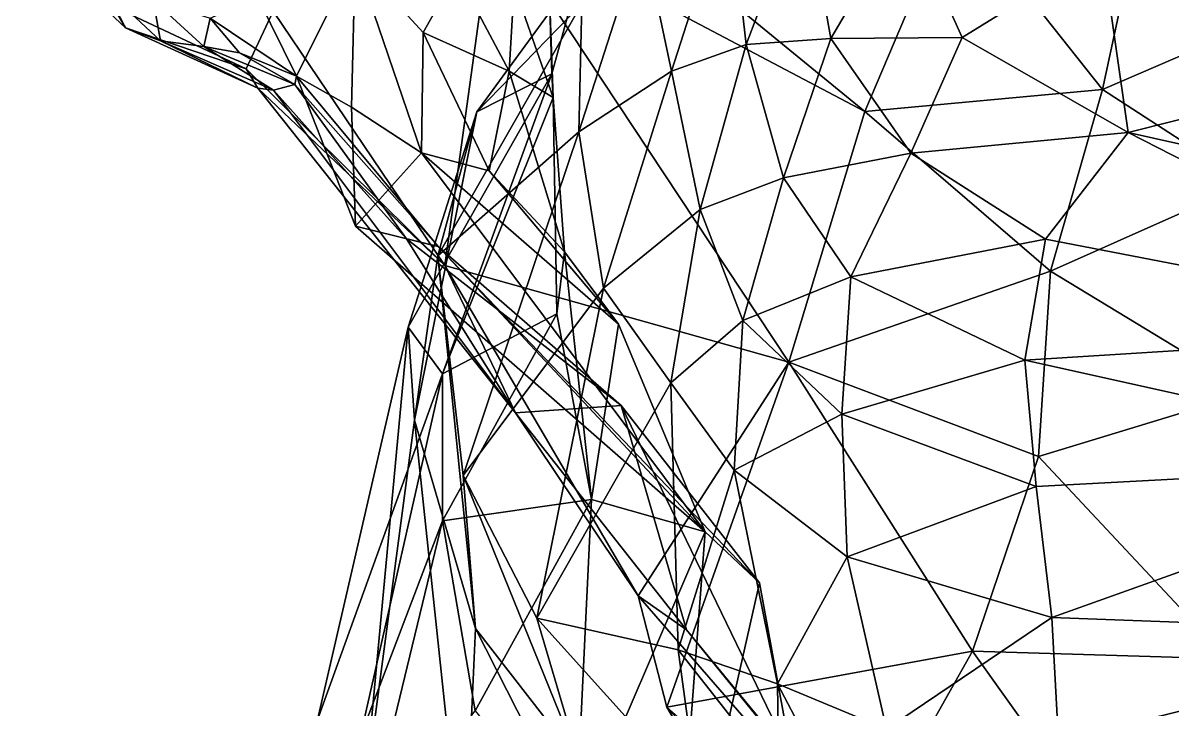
# Model space of a CAD drawing. Extents: x -1.56 to 1.56, y -5.64 to 3.99.
# Drawn here: x -1.183 to -0.54, y -2.32 to -1.936 of the extents above; entities that cross this region are included whole.
import ezdxf

# ---------------------------------------------------------------- set-up
doc = ezdxf.new("R2010")
doc.units = 0
doc.layers.add('MAMMOTH$LWO', color=1, linetype='CONTINUOUS')

msp = doc.modelspace()

# ---------------------------------------------------------------- linework, layer by layer
at = {"layer": 'MAMMOTH$LWO'}
for points in [[(-0.89853, -1.83331, 5.48373), (-0.92017, -1.87599, 5.46586), (-0.7122, -1.98563, 5.7252)], [(-0.66247, -1.86846, 5.75743), (-0.89853, -1.83331, 5.48373), (-0.7122, -1.98563, 5.7252)], [(-0.82035, -1.96312, 4.00418), (-0.83651, -1.88632, 4.16116), (-0.78823, -1.86317, 4.05631)], [(-0.82035, -1.96312, 4.00418), (-0.78823, -1.86317, 4.05631), (-0.77861, -1.94814, 3.94484)], [(-0.77861, -1.94814, 3.94484), (-0.78823, -1.86317, 4.05631), (-0.74603, -1.86232, 3.99373)], [(-0.77861, -1.94814, 3.94484), (-0.74603, -1.86232, 3.99373), (-0.7312, -1.94484, 3.89836)], [(-0.7312, -1.94484, 3.89836), (-0.74603, -1.86232, 3.99373), (-0.68949, -1.87381, 3.93836)], [(-0.66247, -1.86846, 5.75743), (-0.7122, -1.98563, 5.7252), (-0.57936, -1.97331, 5.87026)], [(-0.57936, -1.97331, 5.87026), (-0.56165, -1.89191, 5.87927), (-0.66247, -1.86846, 5.75743)], [(-0.43904, -1.96569, 3.88892), (-0.57947, -1.8959, 3.91266), (-0.47429, -1.8643, 3.9517)], [(-1.04316, -1.9295, 5.42927), (-0.94712, -2.07182, 5.4904), (-0.92017, -1.87599, 5.46586)], [(-0.92017, -1.87599, 5.46586), (-0.94712, -2.07182, 5.4904), (-0.75478, -2.12577, 5.66494)], [(-0.7122, -1.98563, 5.7252), (-0.92017, -1.87599, 5.46586), (-0.75478, -2.12577, 5.66494)], [(-0.7312, -1.94484, 3.89836), (-0.68949, -1.87381, 3.93836), (-0.65779, -1.94429, 3.86765)], [(-0.65779, -1.94429, 3.86765), (-0.68949, -1.87381, 3.93836), (-0.57947, -1.8959, 3.91266)], [(-1.18317, -1.88488, 5.33565), (-1.1258, -1.93889, 5.37196), (-1.13186, -1.92727, 5.39494)], [(-1.1258, -1.93889, 5.37196), (-1.18317, -1.88488, 5.33565), (-1.13967, -1.91486, 5.3193)], [(-0.83651, -1.88632, 4.16116), (-0.82035, -1.96312, 4.00418), (-0.87215, -1.99708, 4.12301)], [(-0.87215, -1.99708, 4.12301), (-0.87055, -1.92547, 4.36993), (-0.83651, -1.88632, 4.16116)], [(-0.56498, -1.99738, 3.81735), (-0.65779, -1.94429, 3.86765), (-0.57947, -1.8959, 3.91266)], [(-0.43904, -1.96569, 3.88892), (-0.56498, -1.99738, 3.81735), (-0.57947, -1.8959, 3.91266)], [(-0.56165, -1.89191, 5.87927), (-0.57936, -1.97331, 5.87026), (-0.47773, -1.92968, 5.95229)], [(-1.03022, -1.96588, 5.16943), (-1.05191, -1.92154, 5.06669), (-0.99727, -1.89995, 4.9385)], [(-0.99948, -1.98328, 5.07283), (-1.03022, -1.96588, 5.16943), (-0.99727, -1.89995, 4.9385)], [(-0.96032, -2.00881, 4.9713), (-0.99948, -1.98328, 5.07283), (-0.99727, -1.89995, 4.9385)], [(-0.96032, -2.00881, 4.9713), (-0.99727, -1.89995, 4.9385), (-0.95939, -1.94159, 4.87057)], [(-0.95939, -1.94159, 4.87057), (-0.99727, -1.89995, 4.9385), (-0.94039, -1.90797, 4.86859)], [(-0.91113, -1.96306, 4.81551), (-0.95939, -1.94159, 4.87057), (-0.94039, -1.90797, 4.86859)], [(-0.91113, -1.96306, 4.81551), (-0.94039, -1.90797, 4.86859), (-0.90845, -1.91549, 4.80633)], [(-0.92934, -1.98579, 4.49688), (-0.87139, -1.90673, 4.5912), (-0.87055, -1.92547, 4.36993)], [(-0.92934, -1.98579, 4.49688), (-0.8874, -1.96458, 4.63487), (-0.87139, -1.90673, 4.5912)], [(-0.8874, -1.96458, 4.63487), (-0.88902, -1.90989, 4.85073), (-0.87139, -1.90673, 4.5912)], [(-1.13967, -1.91486, 5.3193), (-1.1062, -1.94621, 5.34534), (-1.1258, -1.93889, 5.37196)], [(-1.1062, -1.94621, 5.34534), (-1.13967, -1.91486, 5.3193), (-1.11038, -1.92329, 5.29054)], [(-0.88655, -1.97777, 4.73563), (-0.91113, -1.96306, 4.81551), (-0.90845, -1.91549, 4.80633)], [(-0.88655, -1.97777, 4.73563), (-0.90845, -1.91549, 4.80633), (-0.88902, -1.90989, 4.85073)], [(-0.8874, -1.96458, 4.63487), (-0.88655, -1.97777, 4.73563), (-0.88902, -1.90989, 4.85073)], [(-1.03022, -1.96588, 5.16943), (-1.07851, -1.93352, 5.22175), (-1.05191, -1.92154, 5.06669)], [(-1.13186, -1.92727, 5.39494), (-1.05825, -1.96175, 5.40952), (-1.04316, -1.9295, 5.42927)], [(-1.05825, -1.96175, 5.40952), (-1.13186, -1.92727, 5.39494), (-1.1258, -1.93889, 5.37196)], [(-1.11038, -1.92329, 5.29054), (-1.08209, -1.94939, 5.30322), (-1.1062, -1.94621, 5.34534)], [(-1.08209, -1.94939, 5.30322), (-1.11038, -1.92329, 5.29054), (-1.07851, -1.93352, 5.22175)], [(-0.95115, -2.06634, 4.27769), (-0.87055, -1.92547, 4.36993), (-0.87215, -1.99708, 4.12301)], [(-0.95115, -2.06634, 4.27769), (-0.92934, -1.98579, 4.49688), (-0.87055, -1.92547, 4.36993)], [(-1.07851, -1.93352, 5.22175), (-1.06199, -1.95289, 5.25209), (-1.08209, -1.94939, 5.30322)], [(-1.06199, -1.95289, 5.25209), (-1.07851, -1.93352, 5.22175), (-1.03022, -1.96588, 5.16943)], [(-0.94712, -2.07182, 5.4904), (-1.04316, -1.9295, 5.42927), (-1.05825, -1.96175, 5.40952)], [(-0.49822, -2.02596, 5.93918), (-0.47773, -1.92968, 5.95229), (-0.57936, -1.97331, 5.87026)], [(-1.1258, -1.93889, 5.37196), (-1.0517, -1.97264, 5.37938), (-1.05825, -1.96175, 5.40952)], [(-1.0517, -1.97264, 5.37938), (-1.1258, -1.93889, 5.37196), (-1.1062, -1.94621, 5.34534)], [(-1.1062, -1.94621, 5.34534), (-1.04306, -1.97381, 5.33796), (-1.0517, -1.97264, 5.37938)], [(-1.04306, -1.97381, 5.33796), (-1.1062, -1.94621, 5.34534), (-1.08209, -1.94939, 5.30322)], [(-0.92232, -2.01888, 4.90886), (-0.96032, -2.00881, 4.9713), (-0.95939, -1.94159, 4.87057)], [(-0.92232, -2.01888, 4.90886), (-0.95939, -1.94159, 4.87057), (-0.91113, -1.96306, 4.81551)], [(-0.75764, -2.02282, 3.84908), (-0.77861, -1.94814, 3.94484), (-0.7312, -1.94484, 3.89836)], [(-0.75764, -2.02282, 3.84908), (-0.7312, -1.94484, 3.89836), (-0.68645, -2.00894, 3.82113)], [(-0.68645, -2.00894, 3.82113), (-0.7312, -1.94484, 3.89836), (-0.65779, -1.94429, 3.86765)], [(-0.68645, -2.00894, 3.82113), (-0.65779, -1.94429, 3.86765), (-0.56498, -1.99738, 3.81735)], [(-1.08209, -1.94939, 5.30322), (-1.03116, -1.97064, 5.27946), (-1.04306, -1.97381, 5.33796)], [(-1.03116, -1.97064, 5.27946), (-1.08209, -1.94939, 5.30322), (-1.06199, -1.95289, 5.25209)], [(-1.06199, -1.95289, 5.25209), (-1.03022, -1.96588, 5.16943), (-1.03116, -1.97064, 5.27946)], [(-0.80434, -2.04047, 3.89287), (-0.82035, -1.96312, 4.00418), (-0.77861, -1.94814, 3.94484)], [(-0.80434, -2.04047, 3.89287), (-0.77861, -1.94814, 3.94484), (-0.75764, -2.02282, 3.84908)], [(-0.94712, -2.07182, 5.4904), (-1.05825, -1.96175, 5.40952), (-1.0517, -1.97264, 5.37938)], [(-0.95087, -2.06112, 5.19437), (-1.03116, -1.97064, 5.27946), (-1.03022, -1.96588, 5.16943)], [(-0.95087, -2.06112, 5.19437), (-1.03022, -1.96588, 5.16943), (-0.99719, -2.04983, 5.08823)], [(-0.99719, -2.04983, 5.08823), (-1.03022, -1.96588, 5.16943), (-0.99948, -1.98328, 5.07283)], [(-0.9677, -2.10618, 4.45822), (-0.8874, -1.96458, 4.63487), (-0.92934, -1.98579, 4.49688)], [(-0.9677, -2.10618, 4.45822), (-0.94854, -2.13235, 4.57985), (-0.8874, -1.96458, 4.63487)], [(-0.88655, -1.97777, 4.73563), (-0.8874, -1.96458, 4.63487), (-0.94854, -2.13235, 4.57985)], [(-0.88031, -2.06421, 4.86107), (-0.92232, -2.01888, 4.90886), (-0.91113, -1.96306, 4.81551)], [(-0.88031, -2.06421, 4.86107), (-0.91113, -1.96306, 4.81551), (-0.88655, -1.97777, 4.73563)], [(-0.85834, -2.08446, 3.95402), (-0.87215, -1.99708, 4.12301), (-0.82035, -1.96312, 4.00418)], [(-0.85834, -2.08446, 3.95402), (-0.82035, -1.96312, 4.00418), (-0.80434, -2.04047, 3.89287)], [(-0.56498, -1.99738, 3.81735), (-0.43904, -1.96569, 3.88892), (-0.31661, -2.05298, 3.81262)], [(-1.0517, -1.97264, 5.37938), (-0.90762, -2.15408, 5.38505), (-0.94712, -2.07182, 5.4904)], [(-0.90762, -2.15408, 5.38505), (-1.0517, -1.97264, 5.37938), (-1.04306, -1.97381, 5.33796)], [(-0.96866, -2.05695, 5.30318), (-1.04306, -1.97381, 5.33796), (-1.03116, -1.97064, 5.27946)], [(-1.03116, -1.97064, 5.27946), (-0.95087, -2.06112, 5.19437), (-0.96866, -2.05695, 5.30318)], [(-0.60832, -2.07495, 5.84569), (-0.57936, -1.97331, 5.87026), (-0.7122, -1.98563, 5.7252)], [(-0.57936, -1.97331, 5.87026), (-0.60832, -2.07495, 5.84569), (-0.49822, -2.02596, 5.93918)], [(-1.04306, -1.97381, 5.33796), (-0.96866, -2.05695, 5.30318), (-0.90762, -2.15408, 5.38505)], [(-0.88444, -2.09886, 4.80578), (-0.88655, -1.97777, 4.73563), (-0.94854, -2.13235, 4.57985)], [(-0.88031, -2.06421, 4.86107), (-0.88655, -1.97777, 4.73563), (-0.88444, -2.09886, 4.80578)], [(-0.99719, -2.04983, 5.08823), (-0.99948, -1.98328, 5.07283), (-0.96032, -2.00881, 4.9713)], [(-0.96421, -2.1582, 4.33003), (-0.9677, -2.10618, 4.45822), (-0.92934, -1.98579, 4.49688)], [(-0.96421, -2.1582, 4.33003), (-0.92934, -1.98579, 4.49688), (-0.95115, -2.06634, 4.27769)], [(-0.7122, -1.98563, 5.7252), (-0.75478, -2.12577, 5.66494), (-0.60832, -2.07495, 5.84569)], [(-0.9369, -2.18924, 4.0636), (-0.95115, -2.06634, 4.27769), (-0.87215, -1.99708, 4.12301)], [(-0.9369, -2.18924, 4.0636), (-0.87215, -1.99708, 4.12301), (-0.85834, -2.08446, 3.95402)], [(-0.61111, -2.05712, 3.76223), (-0.68645, -2.00894, 3.82113), (-0.56498, -1.99738, 3.81735)], [(-0.61111, -2.05712, 3.76223), (-0.56498, -1.99738, 3.81735), (-0.34931, -2.10758, 3.73917)], [(-0.31661, -2.05298, 3.81262), (-0.34931, -2.10758, 3.73917), (-0.56498, -1.99738, 3.81735)], [(-0.8015, -2.2207, 5.01818), (-0.99719, -2.04983, 5.08823), (-0.96032, -2.00881, 4.9713)], [(-0.8015, -2.2207, 5.01818), (-0.96032, -2.00881, 4.9713), (-0.84998, -2.10461, 4.95345)], [(-0.84998, -2.10461, 4.95345), (-0.96032, -2.00881, 4.9713), (-0.92232, -2.01888, 4.90886)], [(-0.71999, -2.07822, 3.75737), (-0.75764, -2.02282, 3.84908), (-0.68645, -2.00894, 3.82113)], [(-0.71999, -2.07822, 3.75737), (-0.68645, -2.00894, 3.82113), (-0.61111, -2.05712, 3.76223)], [(-0.84998, -2.10461, 4.95345), (-0.92232, -2.01888, 4.90886), (-0.88031, -2.06421, 4.86107)], [(-0.78044, -2.10248, 3.78765), (-0.80434, -2.04047, 3.89287), (-0.75764, -2.02282, 3.84908)], [(-0.78044, -2.10248, 3.78765), (-0.75764, -2.02282, 3.84908), (-0.71999, -2.07822, 3.75737)], [(-0.49691, -2.14268, 5.93064), (-0.49822, -2.02596, 5.93918), (-0.60832, -2.07495, 5.84569)], [(-0.82078, -2.1374, 3.83782), (-0.85834, -2.08446, 3.95402), (-0.80434, -2.04047, 3.89287)], [(-0.82078, -2.1374, 3.83782), (-0.80434, -2.04047, 3.89287), (-0.78044, -2.10248, 3.78765)], [(-0.99719, -2.04983, 5.08823), (-0.8015, -2.2207, 5.01818), (-0.95087, -2.06112, 5.19437)], [(-0.96866, -2.05695, 5.30318), (-0.84847, -2.15, 5.26912), (-0.90762, -2.15408, 5.38505)], [(-0.84847, -2.15, 5.26912), (-0.96866, -2.05695, 5.30318), (-0.95087, -2.06112, 5.19437)], [(-0.95087, -2.06112, 5.19437), (-0.77114, -2.24928, 5.1152), (-0.84847, -2.15, 5.26912)], [(-0.77114, -2.24928, 5.1152), (-0.95087, -2.06112, 5.19437), (-0.8015, -2.2207, 5.01818)], [(-0.62278, -2.12478, 3.69574), (-0.71999, -2.07822, 3.75737), (-0.61111, -2.05712, 3.76223)], [(-0.62278, -2.12478, 3.69574), (-0.61111, -2.05712, 3.76223), (-0.34931, -2.10758, 3.73917)], [(-0.93002, -2.27476, 4.15913), (-0.96421, -2.1582, 4.33003), (-0.95115, -2.06634, 4.27769)], [(-0.93002, -2.27476, 4.15913), (-0.95115, -2.06634, 4.27769), (-0.9369, -2.18924, 4.0636)], [(-0.88444, -2.09886, 4.80578), (-0.86508, -2.2027, 4.89015), (-0.88031, -2.06421, 4.86107)], [(-0.84998, -2.10461, 4.95345), (-0.88031, -2.06421, 4.86107), (-0.86508, -2.2027, 4.89015)], [(-0.83909, -2.25641, 5.44878), (-0.94712, -2.07182, 5.4904), (-0.90762, -2.15408, 5.38505)], [(-0.75478, -2.12577, 5.66494), (-0.94712, -2.07182, 5.4904), (-0.83909, -2.25641, 5.44878)], [(-0.61498, -2.17851, 5.83333), (-0.60832, -2.07495, 5.84569), (-0.75478, -2.12577, 5.66494)], [(-0.60832, -2.07495, 5.84569), (-0.61498, -2.17851, 5.83333), (-0.49691, -2.14268, 5.93064)], [(-0.72515, -2.155, 3.6937), (-0.78044, -2.10248, 3.78765), (-0.71999, -2.07822, 3.75737)], [(-0.72515, -2.155, 3.6937), (-0.71999, -2.07822, 3.75737), (-0.62278, -2.12478, 3.69574)], [(-0.89577, -2.26903, 3.89678), (-0.9369, -2.18924, 4.0636), (-0.85834, -2.08446, 3.95402)], [(-0.85834, -2.08446, 3.95402), (-0.82078, -2.1374, 3.83782), (-0.89577, -2.26903, 3.89678)], [(-0.94842, -2.21446, 4.69381), (-0.88444, -2.09886, 4.80578), (-0.94854, -2.13235, 4.57985)], [(-0.86508, -2.2027, 4.89015), (-0.88444, -2.09886, 4.80578), (-0.94842, -2.21446, 4.69381)], [(-0.99249, -2.37176, 4.25277), (-1.01839, -2.32579, 4.3821), (-0.9677, -2.10618, 4.45822)], [(-0.94854, -2.13235, 4.57985), (-0.9677, -2.10618, 4.45822), (-1.01839, -2.32579, 4.3821)], [(-0.99249, -2.37176, 4.25277), (-0.9677, -2.10618, 4.45822), (-0.96421, -2.1582, 4.33003)], [(-0.86508, -2.2027, 4.89015), (-0.8015, -2.2207, 5.01818), (-0.84998, -2.10461, 4.95345)], [(-0.78541, -2.18622, 3.72962), (-0.82078, -2.1374, 3.83782), (-0.78044, -2.10248, 3.78765)], [(-0.78541, -2.18622, 3.72962), (-0.78044, -2.10248, 3.78765), (-0.72515, -2.155, 3.6937)], [(-0.36484, -2.182, 3.61762), (-0.62278, -2.12478, 3.69574), (-0.34931, -2.10758, 3.73917)], [(-0.82296, -2.31882, 5.52123), (-0.75478, -2.12577, 5.66494), (-0.83909, -2.25641, 5.44878)], [(-0.65205, -2.28745, 5.76573), (-0.75478, -2.12577, 5.66494), (-0.82296, -2.31882, 5.52123)], [(-0.65205, -2.28745, 5.76573), (-0.61498, -2.17851, 5.83333), (-0.75478, -2.12577, 5.66494)], [(-0.61645, -2.19534, 3.62304), (-0.72515, -2.155, 3.6937), (-0.62278, -2.12478, 3.69574)], [(-0.61645, -2.19534, 3.62304), (-0.62278, -2.12478, 3.69574), (-0.36484, -2.182, 3.61762)], [(-1.01839, -2.32579, 4.3821), (-0.99451, -2.33549, 4.52389), (-0.94854, -2.13235, 4.57985)], [(-0.94842, -2.21446, 4.69381), (-0.94854, -2.13235, 4.57985), (-0.99451, -2.33549, 4.52389)], [(-0.81666, -2.28667, 3.78468), (-0.89577, -2.26903, 3.89678), (-0.82078, -2.1374, 3.83782)], [(-0.82078, -2.1374, 3.83782), (-0.78541, -2.18622, 3.72962), (-0.81666, -2.28667, 3.78468)], [(-0.5091, -2.29175, 5.89598), (-0.49691, -2.14268, 5.93064), (-0.61498, -2.17851, 5.83333)], [(-0.81198, -2.27546, 5.35353), (-0.90762, -2.15408, 5.38505), (-0.84847, -2.15, 5.26912)], [(-0.75325, -2.34685, 5.21522), (-0.84847, -2.15, 5.26912), (-0.77114, -2.24928, 5.1152)], [(-0.75325, -2.34685, 5.21522), (-0.81198, -2.27546, 5.35353), (-0.84847, -2.15, 5.26912)], [(-0.93662, -2.41834, 4.14911), (-0.99249, -2.37176, 4.25277), (-0.96421, -2.1582, 4.33003)], [(-0.93662, -2.41834, 4.14911), (-0.96421, -2.1582, 4.33003), (-0.93002, -2.27476, 4.15913)], [(-0.81198, -2.27546, 5.35353), (-0.83909, -2.25641, 5.44878), (-0.90762, -2.15408, 5.38505)], [(-0.72218, -2.23475, 3.63314), (-0.78541, -2.18622, 3.72962), (-0.72515, -2.155, 3.6937)], [(-0.72218, -2.23475, 3.63314), (-0.72515, -2.155, 3.6937), (-0.61645, -2.19534, 3.62304)], [(-0.61498, -2.17851, 5.83333), (-0.65205, -2.28745, 5.76573), (-0.5091, -2.29175, 5.89598)], [(-0.60766, -2.26867, 3.55704), (-0.61645, -2.19534, 3.62304), (-0.36484, -2.182, 3.61762)], [(-0.36095, -2.2777, 3.50302), (-0.60766, -2.26867, 3.55704), (-0.36484, -2.182, 3.61762)], [(-0.87191, -2.34963, 3.9962), (-0.9369, -2.18924, 4.0636), (-0.89577, -2.26903, 3.89678)], [(-0.87191, -2.34963, 3.9962), (-0.93002, -2.27476, 4.15913), (-0.9369, -2.18924, 4.0636)], [(-0.76103, -2.3056, 3.67968), (-0.81666, -2.28667, 3.78468), (-0.78541, -2.18622, 3.72962)], [(-0.78541, -2.18622, 3.72962), (-0.72218, -2.23475, 3.63314), (-0.76103, -2.3056, 3.67968)], [(-0.60766, -2.26867, 3.55704), (-0.72218, -2.23475, 3.63314), (-0.61645, -2.19534, 3.62304)], [(-0.9302, -2.3207, 4.80159), (-0.86508, -2.2027, 4.89015), (-0.94842, -2.21446, 4.69381)], [(-0.9302, -2.3207, 4.80159), (-0.87412, -2.38963, 4.90187), (-0.86508, -2.2027, 4.89015)], [(-0.8015, -2.2207, 5.01818), (-0.86508, -2.2027, 4.89015), (-0.87412, -2.38963, 4.90187)], [(-0.99451, -2.33549, 4.52389), (-0.99496, -2.40639, 4.63762), (-0.94842, -2.21446, 4.69381)], [(-0.9302, -2.3207, 4.80159), (-0.94842, -2.21446, 4.69381), (-0.99496, -2.40639, 4.63762)], [(-0.87412, -2.38963, 4.90187), (-0.81994, -2.46559, 4.9899), (-0.8015, -2.2207, 5.01818)], [(-0.81994, -2.46559, 4.9899), (-0.77114, -2.24928, 5.1152), (-0.8015, -2.2207, 5.01818)], [(-0.70011, -2.33109, 3.58628), (-0.76103, -2.3056, 3.67968), (-0.72218, -2.23475, 3.63314)], [(-0.72218, -2.23475, 3.63314), (-0.60766, -2.26867, 3.55704), (-0.70011, -2.33109, 3.58628)], [(-0.81994, -2.46559, 4.9899), (-0.75325, -2.34685, 5.21522), (-0.77114, -2.24928, 5.1152)], [(-0.65992, -2.46233, 5.33931), (-0.83909, -2.25641, 5.44878), (-0.81198, -2.27546, 5.35353)], [(-0.82296, -2.31882, 5.52123), (-0.83909, -2.25641, 5.44878), (-0.65992, -2.46233, 5.33931)], [(-0.80545, -2.36902, 3.84315), (-0.87191, -2.34963, 3.9962), (-0.89577, -2.26903, 3.89678)], [(-0.89577, -2.26903, 3.89678), (-0.81666, -2.28667, 3.78468), (-0.80545, -2.36902, 3.84315)], [(-0.60392, -2.33771, 3.51554), (-0.70011, -2.33109, 3.58628), (-0.60766, -2.26867, 3.55704)], [(-0.60392, -2.33771, 3.51554), (-0.60766, -2.26867, 3.55704), (-0.36095, -2.2777, 3.50302)], [(-0.84809, -2.43578, 4.03525), (-0.93662, -2.41834, 4.14911), (-0.93002, -2.27476, 4.15913)], [(-0.84809, -2.43578, 4.03525), (-0.93002, -2.27476, 4.15913), (-0.87191, -2.34963, 3.9962)], [(-0.75325, -2.34685, 5.21522), (-0.65992, -2.46233, 5.33931), (-0.81198, -2.27546, 5.35353)], [(-0.36497, -2.33674, 3.4618), (-0.60392, -2.33771, 3.51554), (-0.36095, -2.2777, 3.50302)], [(-0.74474, -2.45188, 5.62595), (-0.65205, -2.28745, 5.76573), (-0.82296, -2.31882, 5.52123)], [(-0.81666, -2.28667, 3.78468), (-0.76103, -2.3056, 3.67968), (-0.76026, -2.35817, 3.73525)], [(-0.76026, -2.35817, 3.73525), (-0.80545, -2.36902, 3.84315), (-0.81666, -2.28667, 3.78468)], [(-0.51987, -2.4727, 5.81808), (-0.65205, -2.28745, 5.76573), (-0.74474, -2.45188, 5.62595)], [(-0.51987, -2.4727, 5.81808), (-0.5091, -2.29175, 5.89598), (-0.65205, -2.28745, 5.76573)], [(-0.76103, -2.3056, 3.67968), (-0.70011, -2.33109, 3.58628), (-0.71466, -2.39404, 3.63918)], [(-0.71466, -2.39404, 3.63918), (-0.76026, -2.35817, 3.73525), (-0.76103, -2.3056, 3.67968)], [(-0.63438, -2.52733, 5.40833), (-0.82296, -2.31882, 5.52123), (-0.65992, -2.46233, 5.33931)], [(-0.74474, -2.45188, 5.62595), (-0.82296, -2.31882, 5.52123), (-0.63438, -2.52733, 5.40833)]]:
    msp.add_3dface(points, dxfattribs=at)

doc.saveas('drawing.dxf')
